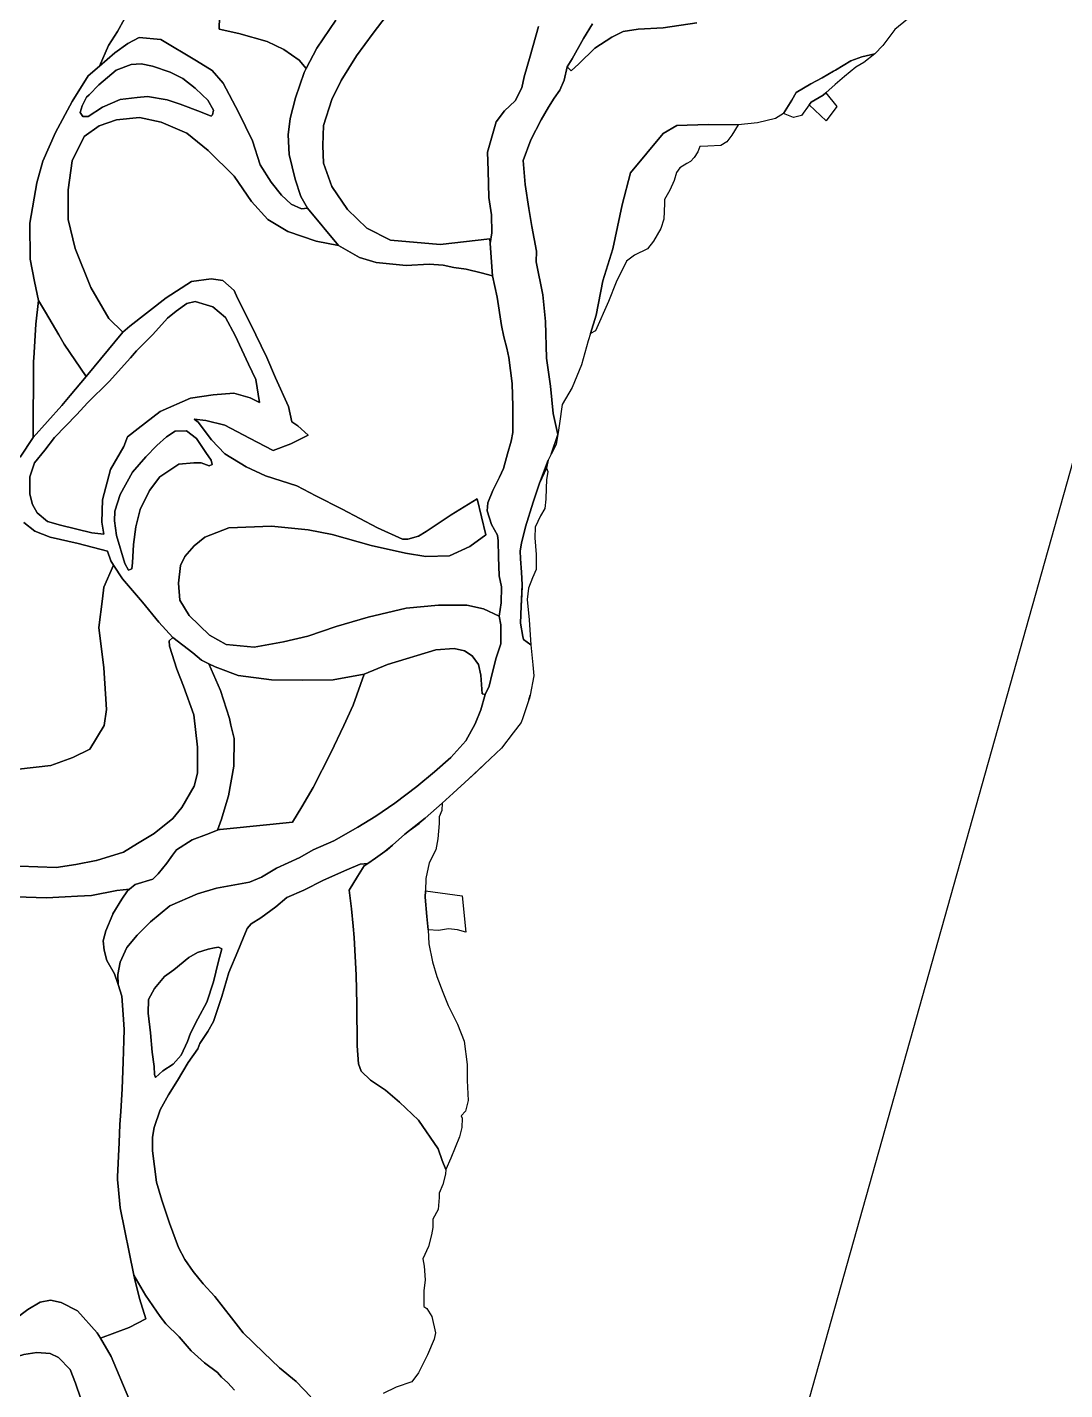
# Model space of a CAD drawing. Header units: inches. Extents: x 288635 to 1232953, y 676945 to 1655780.
# Drawn here: x 421189 to 449300, y 936147 to 973042 of the extents above; entities that cross this region are included whole.
import ezdxf

# ---------------------------------------------------------------- set-up
doc = ezdxf.new("R2010")
doc.units = ezdxf.units.IN
doc.header["$MEASUREMENT"] = 0
doc.layers.add('Images', color=7, linetype='Continuous')
picture_1 = doc.add_image_def('image12.jpg', size_in_pixel=(1536, 2752))

msp = doc.modelspace()

# ---------------------------------------------------------------- linework, layer by layer
at = {"color": 1}
for points in [[(424014.0513, 973614.4639), (423633.0505, 972928.6625), (423391.75, 972547.6617), (423145.9156, 971989.6676), (422836.0674, 971723.0541), (422404.2666, 971028.786), (422404.2666, 971028.786), (421955.5323, 970190.5844), (421608.3983, 969411.6495), (421447.5313, 968827.4483), (421261.2643, 967735.2461), (421269.731, 966761.5775), (421388.2645, 966160.443), (421498.3314, 965643.9753), (421423.2461, 965003.8466), (421364.7691, 964079.91), (421359.746, 964000.5446), (421349.8844, 961928.452), (420994.2837, 961401.401)], [(426402.2217, 973325.1467), (426392.0617, 972989.866), (426925.4628, 972873.0258), (426925.4628, 972873.0258), (427687.4643, 972659.6654), (428144.6652, 972441.2249), (428561.2261, 972151.6644), (428747.2249, 971924.5589), (428691.0838, 971817.2303), (428457.4034, 971126.349), (428315.1631, 970567.5478), (428259.283, 970130.667), (428284.683, 969592.1859), (428452.3233, 968926.7046), (428599.6436, 968459.3436), (428780.5697, 968138.456), (428618.8123, 968124.7136), (428339.4118, 968251.7138), (428076.9446, 968497.2476), (427797.544, 968844.3817), (427501.2101, 969318.516), (427289.543, 969970.4506), (426917.0089, 970740.9188), (426493.6748, 971528.3204), (426197.3408, 971866.9877), (425773.0536, 972129.2744), (424808.8047, 972713.6561), (424224.6036, 972764.4562), (423911.3363, 972603.5892), (423564.2022, 972349.5887), (423145.9156, 971989.6676), (423391.75, 972547.6617), (423633.0505, 972928.6625), (424014.0513, 973614.4639)], [(429549.6055, 973234.5532), (429036.5245, 972477.6317), (429036.5245, 972477.6317), (428747.2249, 971924.5589), (428561.2261, 972151.6644), (428144.6652, 972441.2249), (427687.4643, 972659.6654), (426925.4628, 972873.0258), (426392.0617, 972989.866), (426402.2217, 973325.1467)], [(431144.7287, 973646.034), (430560.5276, 972878.9525), (430113.4867, 972269.3513), (429696.9258, 971598.7899), (429442.9253, 971085.7089), (429219.4049, 970384.6675), (429199.0848, 969841.1064), (429219.4049, 969363.5854), (429437.8453, 968728.5842), (429869.6462, 968108.8229), (430387.8072, 967600.8219), (431032.9685, 967280.7813), (432379.1712, 967158.861), (433727.2717, 967313.8161), (433735.6243, 967181.8442), (433790.7718, 966310.5141), (433486.6134, 966391.7795), (433085.2926, 966493.3797), (432750.0119, 966539.0998), (432455.3714, 966594.9799), (432079.4506, 966625.46), (431459.6894, 966589.8999), (430646.8877, 966671.1801), (430189.6868, 966808.3403), (429625.8057, 967128.381), (428780.5697, 968138.456), (428599.6436, 968459.3436), (428452.3233, 968926.7046), (428284.683, 969592.1859), (428259.283, 970130.667), (428315.1631, 970567.5478), (428457.4034, 971126.349), (428691.0838, 971817.2303), (428747.2249, 971924.5589), (429036.5245, 972477.6317), (429549.6055, 973234.5532)], [(435041.6015, 973061.6071), (434813.001, 972257.2722), (434652.134, 971698.471), (434592.8672, 971402.1371), (434406.6002, 971046.5364), (434118.733, 970775.6025), (433890.1325, 970479.2686), (433661.532, 969658.0003), (433678.4654, 969158.466), (433695.3988, 968430.3312), (433771.5989, 967964.6636), (433780.0656, 967473.5959), (433735.6243, 967181.8442), (433727.2717, 967313.8161), (432379.1712, 967158.861), (431032.9685, 967280.7813), (430387.8072, 967600.8219), (429869.6462, 968108.8229), (429437.8453, 968728.5842), (429219.4049, 969363.5854), (429199.0848, 969841.1064), (429219.4049, 970384.6675), (429442.9253, 971085.7089), (429696.9258, 971598.7899), (430113.4867, 972269.3513), (430560.5276, 972878.9525), (431144.7287, 973646.034)], [(445036.6443, 973257.428), (444697.9769, 972982.2608), (444369.893, 972548.3432), (444158.2259, 972326.0928), (443798.3918, 972241.426), (443502.0579, 972135.5924), (443085.9449, 971880.2503), (443036.3903, 971849.8418), (442729.473, 971669.9248), (442422.5557, 971511.1745), (442020.3883, 971278.3407), (441903.9714, 971066.6736), (441681.7209, 970706.8396), (441459.4705, 970569.256), (440972.6362, 970452.8391), (440454.0518, 970399.9223), (439639.1335, 970410.5056), (438792.4651, 970378.7556), (438422.0477, 970167.0885), (437533.0459, 969098.1697), (437310.7955, 968230.3346), (437056.795, 967044.9989), (436781.6278, 966177.1638), (436601.7108, 965245.8286), (436451.8649, 964751.3372), (436390.0437, 964547.3272), (436210.1266, 963901.7426), (435956.1261, 963287.9081), (435680.9589, 962822.2405), (435606.8754, 962314.2394), (435564.542, 962017.9055), (435564.542, 962017.9055), (435438.9049, 962582.3891), (435362.7047, 963318.9905), (435261.1045, 964080.9921), (435227.8685, 965077.5245), (435160.135, 965797.1926), (434982.3347, 966686.1944), (434990.8014, 966982.5283), (434863.8011, 967642.9296), (434779.1343, 968133.9972), (434677.5341, 968785.9319), (434626.734, 969437.8665), (434829.9344, 969996.6676), (435109.3349, 970538.5354), (435312.5353, 970877.2027), (435464.9356, 971122.7366), (435617.336, 971334.4036), (435735.8695, 971605.3375), (435818.5425, 971966.2587), (435924.3761, 971860.4252), (436136.0432, 972050.9256), (436569.9607, 972474.2598), (437025.0449, 972770.5937), (437331.9622, 972929.344), (437744.713, 972992.8441), (438422.0477, 973024.5942), (439332.2162, 973162.1778)], [(439332.2162, 973162.1778), (438422.0477, 973024.5942), (437744.713, 972992.8441), (437331.9622, 972929.344), (437025.0449, 972770.5937), (436569.9607, 972474.2598), (436136.0432, 972050.9256), (435924.3761, 971860.4252), (435818.5425, 971966.2587), (435956.1261, 972188.5092), (436263.0434, 972738.8436), (436506.4606, 973130.4277)], [(420994.2837, 961401.401), (421349.8844, 961928.452), (422130.9359, 962798.4038), (422354.6491, 963067.875), (422785.2673, 963586.5712), (423775.8693, 964788.8402), (423969.7056, 964951.3227), (424951.8409, 965713.3242), (425637.6422, 966153.5917), (426171.0433, 966229.7919), (426484.3106, 966187.4585), (426797.5779, 965916.5246), (426882.2447, 965704.8575), (426882.2447, 965704.8575), (427229.3788, 965027.5228), (427678.113, 964096.1876), (427915.1801, 963545.8532), (428270.7808, 962775.385), (428357.3955, 962354.9356), (428516.6533, 962247.4026), (428801.1339, 961993.4021), (428333.773, 961764.8016), (427851.172, 961576.8412), (427209.5913, 961913.8583), (426545.6094, 962262.6426), (426032.5284, 962389.6429), (425708.6723, 962431.6771), (425816.6225, 962349.1269), (426178.5732, 961872.876), (426546.8739, 961491.8752), (427118.3751, 961136.2745), (427645.4261, 960894.974), (428496.3278, 960621.9235), (429010.6789, 960355.2229), (429721.8803, 959993.2722), (430680.7322, 959485.2712), (431353.8335, 959180.4706), (431499.8838, 959180.4706), (431791.9844, 959263.0207), (432001.5348, 959385.7876), (432678.8695, 959834.5219), (433381.6043, 960274.7894), (433618.6714, 959301.1208), (433177.3455, 958979.3868), (432627.0111, 958730.678), (431992.0098, 958709.5113), (431436.3837, 958804.7615), (430505.0485, 959011.1369), (429446.7131, 959302.1791), (428801.1284, 959429.1794), (427806.2931, 959535.0129), (426652.7075, 959487.3879), (426001.8312, 959233.3873), (425716.0806, 959000.5535), (425462.0801, 958709.5113), (425345.6632, 958466.0941), (425287.4547, 957989.8432), (425324.4965, 957529.4673), (425573.2053, 957111.4248), (426128.8314, 956582.257), (426578.624, 956328.2565), (427340.6255, 956259.4647), (428134.3771, 956397.0483), (428790.5451, 956555.7987), (429557.8383, 956815.0908), (430425.6734, 957063.7997), (431457.5504, 957307.2168), (432335.9688, 957391.8837), (433097.9704, 957391.8837), (433553.0546, 957291.3418), (433979.9431, 957094.3051), (434018.7222, 956857.4243), (434016.9633, 956341.5031), (433894.6228, 955967.0218), (433886.788, 955943.0398), (433785.6932, 955538.6604), (433700.521, 955197.9717), (433598.9208, 954977.8379), (433514.2539, 954994.7713), (433480.3872, 955494.3056), (433412.6537, 955782.1729), (433243.3201, 956019.24), (433040.1197, 956154.7069), (432752.2524, 956222.4404), (432261.1848, 956180.107), (430948.8488, 955782.1729), (430322.3142, 955528.1723), (429478.4631, 955370.463), (428658.2532, 955365.1713), (427806.2931, 955370.463), (426906.708, 955492.1715), (426353.9474, 955691.9085), (426276.9984, 955719.7136), (426113.7069, 955801.3594), (425906.581, 955904.9224), (425673.7472, 956106.0061), (425133.9961, 956518.7569), (424752.9953, 956931.5077), (424308.4945, 957471.2588), (423768.7434, 958106.2601), (423527.4764, 958476.2028), (423451.2427, 958593.0944), (423368.2796, 958856.4123), (422569.0868, 959058.2463), (421813.4353, 959229.6966), (421394.3345, 959394.797), (421095.8839, 959629.7474)], [(421095.8839, 959629.7474), (421394.3345, 959394.797), (421813.4353, 959229.6966), (422569.0868, 959058.2463), (423368.2796, 958856.4123), (423451.2427, 958593.0944), (423527.4764, 958476.2028), (423264.7498, 957879.1324), (423226.6497, 957561.6318), (423125.0495, 956786.9302), (423264.7498, 955694.728), (423340.9499, 954564.4258), (423277.4498, 954132.6249), (422883.749, 953497.6236), (422426.5481, 953269.0232), (421829.6469, 953053.1227), (420953.3451, 952951.5225)], [(420953.3451, 952951.5225), (421829.6469, 953053.1227), (422426.5481, 953269.0232), (422883.749, 953497.6236), (423277.4498, 954132.6249), (423340.9499, 954564.4258), (423264.7498, 955694.728), (423125.0495, 956786.9302), (423226.6497, 957561.6318), (423264.7498, 957879.1324), (423527.4764, 958476.2028), (423768.7434, 958106.2601), (424308.4945, 957471.2588), (424752.9953, 956931.5077), (425133.9961, 956518.7569), (425032.7428, 956423.6791), (425042.9029, 956281.4388), (425241.7641, 955657.3384), (425425.9145, 955200.1375), (425705.315, 954419.0859), (425800.5652, 953549.1342), (425800.5652, 953549.1342), (425800.5652, 952844.2827), (425711.665, 952488.682), (425381.4644, 951917.1809), (425133.8139, 951612.3803), (424625.8129, 951205.9795), (424175.4591, 950934.3921), (423793.9612, 950704.3285), (423061.9617, 950477.1562), (423057.3597, 950475.728), (422504.9086, 950367.7778), (421971.5076, 950291.5776), (420980.9056, 950323.3277)], [(420980.9056, 950323.3277), (421971.5076, 950291.5776), (422504.9086, 950367.7778), (423057.3597, 950475.728), (423061.9617, 950477.1562), (423793.9612, 950704.3285), (424175.4591, 950934.3921), (424625.8129, 951205.9795), (425133.8139, 951612.3803), (425381.4644, 951917.1809), (425711.665, 952488.682), (425800.5652, 952844.2827), (425800.5652, 953549.1342), (425705.315, 954419.0859), (425425.9145, 955200.1375), (425241.7641, 955657.3384), (425042.9029, 956281.4388), (425032.7428, 956423.6791), (425133.9961, 956518.7569), (425673.7472, 956106.0061), (425906.581, 955904.9224), (426113.7069, 955801.3594), (426426.2531, 955085.3292), (426665.0136, 954323.3277), (426707.8121, 954140.1501), (426792.0139, 953779.7666), (426786.9339, 953033.0051), (426639.6136, 952230.3635), (426605.4904, 952111.8801), (426456.7332, 951595.3623), (426342.4429, 951297.9137), (426041.8033, 951183.124), (425654.4526, 951037.0737), (425235.3517, 950770.3732), (425127.4015, 950624.3229), (424968.6512, 950402.0725), (424968.6512, 950402.0725), (424733.7007, 950116.3219), (424594.0004, 949976.6216), (424117.7495, 949824.2213), (423960.3979, 949699.2656), (423613.6606, 949664.3506), (422927.8593, 949531.0003), (422553.2085, 949511.9503), (422213.0157, 949493.9098), (421715.0068, 949467.5002), (420876.8052, 949492.9002)], [(428868.5608, 935955.0149), (428477.4001, 936371.5757), (428020.1991, 936737.3364), (427593.4783, 937153.8973), (427039.7572, 937687.2983), (426724.7966, 938098.7792), (426267.5956, 938672.8203), (425957.715, 939018.261), (425683.3945, 939353.5417), (425459.874, 939673.5823), (425287.1537, 939998.703), (425043.3132, 940659.1043), (424835.0328, 941283.9455), (424692.1575, 941770.9915), (424638.1824, 942190.0923), (424581.0323, 942615.5432), (424584.2073, 942990.1939), (424631.8324, 943247.3695), (424787.4077, 943723.6204), (425016.0081, 944136.3712), (425260.4836, 944523.722), (425546.2342, 945009.498), (425812.9347, 945380.9737), (425866.9098, 945523.849), (426079.6353, 945850.8747), (426232.0356, 946120.1152), (426460.636, 946795.7566), (426648.5964, 947445.9979), (426897.5169, 948020.039), (427039.7572, 948375.6397), (427151.5174, 948634.7202), (427258.1976, 948761.7205), (427518.3224, 948929.8618), (427920.4898, 949221.9623), (428221.0571, 949475.9629), (428686.7247, 949674.9299), (429220.1258, 949941.6305), (429850.8937, 950225.2644), (430210.7277, 950377.6647), (430413.4168, 950396.5103), (430321.7119, 950332.2223), (430137.5615, 950046.4718), (429915.3111, 949671.821), (429972.4612, 949170.17), (430018.5743, 948701.3534), (430048.6614, 948395.4685), (430099.4615, 947373.1164), (430118.5115, 946592.0649), (430131.2115, 945455.4126), (430162.9616, 944972.8116), (430232.8117, 944775.9612), (430486.8122, 944528.3107), (430893.213, 944255.2602), (431274.2138, 943937.7596), (431788.5648, 943448.8086), (432321.9659, 942674.107), (432429.9161, 942356.6064), (432531.5163, 942115.3059), (432518.8163, 941988.3057), (432448.9662, 941702.5551), (432353.716, 941467.6046), (432347.366, 941353.3044), (432324.3134, 941032.1336), (432178.2631, 940765.4331), (432178.2631, 940536.8326), (432146.513, 940346.3322), (432057.6129, 940028.8316), (431911.5626, 939692.2809), (431943.3126, 939489.0805), (431975.0627, 939127.1298), (431930.6126, 938828.6792), (431930.6126, 938587.3787), (431930.6126, 938396.8783), (432013.1628, 938346.0782), (432152.863, 938130.1778), (432254.4633, 937692.0269), (432216.3632, 937520.5766), (432032.2128, 937095.1257), (431790.9123, 936606.1748), (431613.112, 936358.5243), (431181.3111, 936218.824), (430832.0604, 936047.3736)], [(420876.8052, 949492.9002), (421715.0068, 949467.5002), (422213.0157, 949493.9098), (422553.2085, 949511.9503), (422927.8593, 949531.0003), (423613.6606, 949664.3506), (423960.3979, 949699.2656), (423901.8491, 949652.771), (423749.4488, 949430.5205), (423508.1483, 949030.4697), (423507.8254, 949029.6948), (423317.6479, 948573.2688), (423247.7978, 948306.5683), (423273.1978, 948046.2178), (423349.398, 947766.8172), (423555.2442, 947413.8623), (423650.4585, 947121.8718), (423753.6821, 946805.3195), (423789.9454, 946312.1394), (423819.8281, 945905.7343), (423810.04, 945602.3043), (423790.6224, 945023.7108), (423758.2996, 944296.4482), (423725.3159, 943677.933), (423700.7653, 943326.0417), (423679.3724, 942842.562), (423638.0641, 941908.9936), (423634.6194, 941831.1428), (423650.8033, 941663.9608), (423707.9862, 941073.2512), (424079.8915, 939252.1977), (424096.9118, 939168.857), (424231.0241, 938618.9967), (424405.37, 938069.1364), (423949.2359, 937834.9378), (423172.2875, 937541.6478), (423086.8088, 937689.2929), (422553.4077, 938281.9607), (422104.6735, 938510.5612), (421816.8063, 938569.828), (421537.4057, 938519.0279), (421207.205, 938324.2942), (420834.671, 938036.4269)], [(423943.1592, 935912.1061), (423459.3429, 937045.8249), (423172.2875, 937541.6478), (423949.2359, 937834.9378), (424405.37, 938069.1364), (424231.0241, 938618.9967), (424096.9118, 939168.857), (424079.8915, 939252.1977), (424393.0719, 938708.3804), (424794.3927, 938134.3392), (424946.793, 937931.1388), (425302.3937, 937575.5381), (425627.5144, 937199.6174), (425993.2751, 936879.5767), (426343.7958, 936615.4162), (426450.476, 936483.3359), (426623.1963, 936330.9356), (426800.9967, 936132.8152)], [(418701.0667, 935581.0887), (418870.4004, 936241.49), (419123.2641, 936594.6272), (419361.468, 936927.2914), (419818.6689, 937308.2921), (420335.1366, 937714.6929), (420834.671, 938036.4269), (421207.205, 938324.2942), (421537.4057, 938519.0279), (421816.8063, 938569.828), (422104.6735, 938510.5612), (422553.4077, 938281.9607), (423086.8088, 937689.2929), (423172.2875, 937541.6478), (423172.2875, 937541.6478), (423459.3429, 937045.8249), (423943.1592, 935912.1061)], [(422641.2496, 935897.8838), (422498.3743, 936326.5096), (422350.2073, 936691.6353), (422037.9984, 937019.7193), (421810.4563, 937125.5529), (421445.3305, 937152.0113), (421096.0798, 937104.3862), (420667.454, 936966.8026), (420127.7029, 936675.7603), (419704.3687, 936321.2179), (419466.2432, 935998.4256)], [(419466.2432, 935998.4256), (419704.3687, 936321.2179), (420127.7029, 936675.7603), (420667.454, 936966.8026), (421096.0798, 937104.3862), (421445.3305, 937152.0113), (421810.4563, 937125.5529), (422037.9984, 937019.7193), (422350.2073, 936691.6353), (422498.3743, 936326.5096), (422641.2496, 935897.8838)]]:
    msp.add_lwpolyline(points, dxfattribs=at)
at = {"color": 1, "ltscale": 3}
for points in [[(426800.9967, 936132.8152), (426623.1963, 936330.9356), (426450.476, 936483.3359), (426343.7958, 936615.4162), (425993.2751, 936879.5767), (425627.5144, 937199.6174), (425302.3937, 937575.5381), (424946.793, 937931.1388), (424794.3927, 938134.3392), (424393.0719, 938708.3804), (424079.8915, 939252.1977), (423707.9862, 941073.2512), (423650.8033, 941663.9608), (423634.6194, 941831.1428), (423638.0641, 941908.9936), (423679.3724, 942842.562), (423700.7653, 943326.0417), (423725.3159, 943677.933), (423758.2996, 944296.4482), (423790.6224, 945023.7108), (423810.04, 945602.3043), (423819.8281, 945905.7343), (423789.9454, 946312.1394), (423753.6821, 946805.3195), (423650.4585, 947121.8718), (423646.8607, 947390.1601), (423702.7408, 947725.4407), (423885.6212, 948121.6815), (424170.1018, 948456.9622), (424530.7825, 948817.6429), (425054.0235, 949249.4438), (425800.785, 949579.6445), (426318.9461, 949732.0448), (427209.2884, 949895.0637), (427539.4891, 950030.5306), (427941.6565, 950271.8311), (428572.4245, 950563.9317), (428936.4919, 950762.8988), (429499.5263, 951012.6659), (430142.9943, 951385.2), (430638.2953, 951681.5339), (431150.5296, 952032.9013), (431743.1975, 952481.6355), (432225.7984, 952875.3363), (432670.2993, 953269.0371), (433068.2335, 953717.7713), (433326.4673, 954183.4389), (433478.8676, 954560.2064), (433598.9208, 954977.8379), (433700.521, 955197.9717), (433785.6932, 955538.6604), (433894.6228, 955967.0218), (434016.9633, 956341.5031), (434018.7222, 956857.4243), (433979.9431, 957094.3051), (434033.4354, 957455.8121), (434041.9021, 957891.8464), (433972.4047, 958190.4733), (433959.7047, 958702.7077), (433951.238, 959138.7419), (433930.0713, 959286.9089), (433764.971, 959579.0094), (433650.6707, 959947.3102), (433667.6041, 960167.444), (433803.071, 960497.6446), (433989.3381, 960861.712), (434090.9383, 961094.5458), (434201.0052, 961488.2466), (434302.6054, 961831.1473), (434344.9388, 962068.2144), (434349.1721, 962550.8154), (434344.9388, 962770.9492), (434328.0054, 963397.4838), (434234.8719, 964095.9852), (434179.8385, 964354.219), (434103.6383, 964654.7863), (434042.5328, 964967.4576), (433923.9992, 965729.4591), (433790.7718, 966310.5141), (433735.6243, 967181.8442), (433780.0656, 967473.5959), (433771.5989, 967964.6636), (433695.3988, 968430.3312), (433678.4654, 969158.466), (433661.532, 969658.0003), (433890.1325, 970479.2686), (434118.733, 970775.6025), (434406.6002, 971046.5364), (434592.8672, 971402.1371), (434652.134, 971698.471), (434813.001, 972257.2722), (435041.6015, 973061.6071)], [(436506.4606, 973130.4277), (436263.0434, 972738.8436), (435956.1261, 972188.5092), (435818.5425, 971966.2587), (435735.8695, 971605.3375), (435617.336, 971334.4036), (435464.9356, 971122.7366), (435312.5353, 970877.2027), (435109.3349, 970538.5354), (434829.9344, 969996.6676), (434626.734, 969437.8665), (434677.5341, 968785.9319), (434779.1343, 968133.9972), (434863.8011, 967642.9296), (434990.8014, 966982.5283), (434982.3347, 966686.1944), (435160.135, 965797.1926), (435227.8685, 965077.5245), (435261.1045, 964080.9921), (435362.7047, 963318.9905), (435438.9049, 962582.3891), (435564.542, 962017.9055), (435387.8952, 961484.1934), (435300.8561, 961316.6486), (435068.0223, 960692.2307), (434896.0048, 960185.2316), (434685.4176, 959509.6196), (434580.9152, 959073.6614), (434540.3411, 958859.4357), (434554.1247, 958645.7892), (434577.498, 958283.5038), (434599.5289, 957942.0245), (434573.6157, 957362.7674), (434549.438, 956903.3898), (434617.9155, 956543.8825), (434634.1048, 956458.8889), (434837.1733, 956315.0448), (434888.5892, 955775.1772), (434916.5484, 955481.6056), (434813.893, 954956.9223), (434782.8195, 954829.9268), (434617.2365, 954342.9179), (434572.5894, 954211.603), (434357.4479, 953931.9191), (434043.4217, 953523.685), (433579.7407, 953086.2501), (433154.2819, 952690.58), (432727.5741, 952300.9772), (432429.4601, 952028.7862), (431971.6921, 951623.4826), (431544.1876, 951292.1342), (431419.9788, 951195.863), (431085.7195, 950896.5851), (430881.4338, 950724.6047), (430626.4152, 950545.8288), (430413.4168, 950396.5103), (430210.7277, 950377.6647), (429850.8937, 950225.2644), (429220.1258, 949941.6305), (428686.7247, 949674.9299), (428221.0571, 949475.9629), (427920.4898, 949221.9623), (427518.3224, 948929.8618), (427258.1976, 948761.7205), (427151.5174, 948634.7202), (427039.7572, 948375.6397), (426897.5169, 948020.039), (426648.5964, 947445.9979), (426460.636, 946795.7566), (426232.0356, 946120.1152), (426079.6353, 945850.8747), (425866.9098, 945523.849), (425812.9347, 945380.9737), (425546.2342, 945009.498), (425260.4836, 944523.722), (425016.0081, 944136.3712), (424787.4077, 943723.6204), (424631.8324, 943247.3695), (424584.2073, 942990.1939), (424581.0323, 942615.5432), (424638.1824, 942190.0923), (424692.1575, 941770.9915), (424835.0328, 941283.9455), (425043.3132, 940659.1043), (425287.1537, 939998.703), (425459.874, 939673.5823), (425683.3945, 939353.5417), (425957.715, 939018.261), (426267.5956, 938672.8203), (426724.7966, 938098.7792), (427039.7572, 937687.2983), (427593.4783, 937153.8973), (428020.1991, 936737.3364), (428477.4001, 936371.5757), (428868.5608, 935955.0149)]]:
    msp.add_lwpolyline(points, dxfattribs=at)
at = {"color": 1}
for points in [[(425773.0536, 972129.2744), (426197.3408, 971866.9877), (426493.6748, 971528.3204), (426917.0089, 970740.9188), (427289.543, 969970.4506), (427501.2101, 969318.516), (427797.544, 968844.3817), (428076.9446, 968497.2476), (428339.4118, 968251.7138), (428618.8123, 968124.7136), (428780.5697, 968138.456), (429625.8057, 967128.381), (429016.7465, 967252.6452), (428246.2783, 967506.6457), (427704.4105, 967836.8463), (427264.143, 968319.4473), (426798.4754, 969013.7153), (426087.2739, 969707.9834), (425511.5395, 970173.651), (424817.2714, 970469.9849), (424233.0702, 970596.9852), (423606.5356, 970537.7184), (423140.8681, 970368.3847), (422734.4672, 970080.5175), (422404.2666, 969420.1162), (422302.6664, 968641.1813), (422302.6664, 967836.8463), (422488.9334, 967049.4448), (422912.2676, 965991.1093), (423403.3352, 965152.9076), (423775.8693, 964788.8402), (422785.2673, 963586.5712), (422192.5995, 964458.6396), (422045.4003, 964711.3316), (421684.5985, 965330.708), (421498.3314, 965643.9753), (421388.2645, 966160.443), (421269.731, 966761.5775), (421261.2643, 967735.2461), (421447.5313, 968827.4483), (421608.3983, 969411.6495), (421955.5323, 970190.5844), (422404.2666, 971028.786), (422836.0674, 971723.0541), (423145.9156, 971989.6676), (423564.2022, 972349.5887), (423911.3363, 972603.5892), (424224.6036, 972764.4562), (424808.8047, 972713.6561), (425773.0536, 972129.2744)], [(442167.4074, 970653.2478), (441947.2737, 970602.4477), (441681.7209, 970706.8396), (441903.9714, 971066.6736), (442020.3883, 971278.3407), (442422.5557, 971511.1745), (442729.473, 971669.9248), (443036.3903, 971849.8418), (443085.9449, 971880.2503), (443502.0579, 972135.5924), (443798.3918, 972241.426), (444158.2259, 972326.0928), (443855.9464, 972088.9151), (443635.8126, 971957.6815), (443331.012, 971707.9143), (443081.2448, 971487.7806), (442827.6799, 971267.1462), (442755.2775, 971204.1467), (442429.8746, 971017.3152), (442375.6345, 970942.0789), (442167.4074, 970653.2478)], [(422698.8465, 970627.5019), (422841.0868, 970622.4218), (423232.2476, 970876.4224), (423709.7685, 971084.7028), (424166.9695, 971140.5829), (424451.45, 971165.9829), (424979.7711, 971074.5427), (425335.3718, 970957.7025), (425884.0129, 970749.4221), (426168.4935, 970632.5819), (426209.1335, 970673.2219), (426239.6136, 970795.1422), (426082.1333, 971069.4627), (425926.3749, 971216.0589), (425736.6926, 971394.5834), (425406.4919, 971653.6639), (425061.0512, 971821.3042), (424583.5303, 971988.9446), (424273.6497, 972049.9047), (424009.4891, 972029.5847), (423598.0083, 971882.2644), (423130.6474, 971486.0236), (422864.712, 971216.0589), (422795.3667, 971145.6629), (422678.5265, 970917.0624), (422622.6464, 970734.1821), (422698.8465, 970627.5019)], [(425926.3749, 971216.0589), (426082.1333, 971069.4627), (426239.6136, 970795.1422), (426209.1335, 970673.2219), (426168.4935, 970632.5819), (425884.0129, 970749.4221), (425335.3718, 970957.7025), (424979.7711, 971074.5427), (424451.45, 971165.9829), (424166.9695, 971140.5829), (423709.7685, 971084.7028), (423232.2476, 970876.4224), (422841.0868, 970622.4218), (422698.8465, 970627.5019), (422622.6464, 970734.1821), (422678.5265, 970917.0624), (422795.3667, 971145.6629), (422864.712, 971216.0589), (423130.6474, 971486.0236), (423598.0083, 971882.2644), (424009.4891, 972029.5847), (424273.6497, 972049.9047), (424583.5303, 971988.9446), (425061.0512, 971821.3042), (425406.4919, 971653.6639), (425736.6926, 971394.5834), (425926.3749, 971216.0589)], [(443127.8116, 970899.3461), (442839.9443, 970505.6453), (442375.6345, 970942.0789), (442429.8746, 971017.3152), (442755.2775, 971204.1467), (442827.6799, 971267.1462), (443127.8116, 970899.3461)], [(430646.8877, 966671.1801), (431459.6894, 966589.8999), (432079.4506, 966625.46), (432455.3714, 966594.9799), (432750.0119, 966539.0998), (433085.2926, 966493.3797), (433486.6134, 966391.7795), (433790.7718, 966310.5141), (433923.9992, 965729.4591), (434042.5328, 964967.4576), (434103.6383, 964654.7863), (434179.8385, 964354.219), (434234.8719, 964095.9852), (434328.0054, 963397.4838), (434344.9388, 962770.9492), (434349.1721, 962550.8154), (434344.9388, 962068.2144), (434302.6054, 961831.1473), (434201.0052, 961488.2466), (434090.9383, 961094.5458), (433989.3381, 960861.712), (433803.071, 960497.6446), (433667.6041, 960167.444), (433650.6707, 959947.3102), (433764.971, 959579.0094), (433930.0713, 959286.9089), (433951.238, 959138.7419), (433959.7047, 958702.7077), (433972.4047, 958190.4733), (434041.9021, 957891.8464), (434033.4354, 957455.8121), (433979.9431, 957094.3051), (433553.0546, 957291.3418), (433097.9704, 957391.8837), (432335.9688, 957391.8837), (431457.5504, 957307.2168), (430425.6734, 957063.7997), (429557.8383, 956815.0908), (428790.5451, 956555.7987), (428134.3771, 956397.0483), (427340.6255, 956259.4647), (426578.624, 956328.2565), (426128.8314, 956582.257), (425573.2053, 957111.4248), (425324.4965, 957529.4673), (425287.4547, 957989.8432), (425345.6632, 958466.0941), (425462.0801, 958709.5113), (425716.0806, 959000.5535), (426001.8312, 959233.3873), (426652.7075, 959487.3879), (427806.2931, 959535.0129), (428801.1284, 959429.1794), (429446.7131, 959302.1791), (430505.0485, 959011.1369), (431436.3837, 958804.7615), (431992.0098, 958709.5113), (432627.0111, 958730.678), (433177.3455, 958979.3868), (433618.6714, 959301.1208), (433381.6043, 960274.7894), (432678.8695, 959834.5219), (432001.5348, 959385.7876), (431791.9844, 959263.0207), (431499.8838, 959180.4706), (431353.8335, 959180.4706), (430680.7322, 959485.2712), (429721.8803, 959993.2722), (429010.6789, 960355.2229), (428496.3278, 960621.9235), (427645.4261, 960894.974), (427118.3751, 961136.2745), (426546.8739, 961491.8752), (426178.5732, 961872.876), (425816.6225, 962349.1269), (425708.6723, 962431.6771), (426032.5284, 962389.6429), (426545.6094, 962262.6426), (427209.5913, 961913.8583), (427851.172, 961576.8412), (428333.773, 961764.8016), (428801.1339, 961993.4021), (428516.6533, 962247.4026), (428357.3955, 962354.9356), (428270.7808, 962775.385), (427915.1801, 963545.8532), (427678.113, 964096.1876), (427229.3788, 965027.5228), (426882.2447, 965704.8575), (426797.5779, 965916.5246), (426484.3106, 966187.4585), (426171.0433, 966229.7919), (425637.6422, 966153.5917), (424951.8409, 965713.3242), (423969.7056, 964951.3227), (423775.8693, 964788.8402), (423403.3352, 965152.9076), (422912.2676, 965991.1093), (422488.9334, 967049.4448), (422302.6664, 967836.8463), (422302.6664, 968641.1813), (422404.2666, 969420.1162), (422734.4672, 970080.5175), (423140.8681, 970368.3847), (423606.5356, 970537.7184), (424233.0702, 970596.9852), (424817.2714, 970469.9849), (425511.5395, 970173.651), (426087.2739, 969707.9834), (426798.4754, 969013.7153), (427264.143, 968319.4473), (427704.4105, 967836.8463), (428246.2783, 967506.6457), (429016.7465, 967252.6452), (429625.8057, 967128.381), (430189.6868, 966808.3403), (430646.8877, 966671.1801)], [(436587.0516, 964824.4794), (436451.8649, 964751.3372), (436601.7108, 965245.8286), (436781.6278, 966177.1638), (437056.795, 967044.9989), (437310.7955, 968230.3346), (437533.0459, 969098.1697), (438422.0477, 970167.0885), (438792.4651, 970378.7556), (439639.1335, 970410.5056), (440454.0518, 970399.9223), (440284.0289, 970116.58), (440141.7887, 969938.7796), (439979.2283, 969837.1794), (439633.7876, 969821.9394), (439410.2672, 969811.7794), (439354.3871, 969664.4591), (439257.8669, 969517.1388), (439161.3467, 969405.3786), (439064.8265, 969354.5785), (438871.7861, 969237.7382), (438780.3459, 969105.658), (438714.3058, 968892.2975), (438602.5456, 968628.137), (438455.2253, 968379.2165), (438455.2253, 968272.5363), (438434.9052, 967840.7354), (438352.3551, 967593.0849), (438155.5047, 967250.1843), (437990.4044, 967040.6338), (437641.1537, 966869.1835), (437425.2532, 966704.0832), (437145.8527, 966138.932), (436936.3022, 965611.881), (436587.0516, 964824.4794)], [(422943.7376, 959350.3469), (423266.0753, 959313.7585), (423206.7673, 959637.6715), (423225.8173, 960240.9227), (423448.0677, 961066.4243), (423803.6684, 961688.7256), (423909.0841, 961952.762), (424193.5647, 962176.2824), (424793.0059, 962633.4834), (425610.8875, 962999.2441), (426225.5688, 963090.6843), (426784.3699, 963136.4044), (427226.3308, 963009.4041), (427482.8108, 962876.4838), (427386.3652, 963506.6948), (427179.9898, 963914.1539), (426825.4474, 964697.3222), (426560.8635, 965184.1565), (426216.9045, 965469.907), (426034.87, 965526.54), (425740.6536, 965618.074), (425513.1114, 965565.1572), (425227.3609, 965353.4901), (424985.7076, 965162.9898), (424596.2402, 964722.7222), (424147.5059, 964282.4547), (423985.1396, 964092.748), (423408.3468, 963447.1634), (422826.2623, 962870.3706), (422535.2201, 962552.87), (421926.6772, 961928.452), (421662.0933, 961589.7847), (421386.9261, 961251.1173), (421259.9259, 960870.1166), (421259.9259, 960399.1573), (421330.8343, 960118.6984), (421457.8346, 959896.448), (421737.2351, 959661.4975), (422086.4858, 959559.8973), (422943.7376, 959350.3469)], [(427386.3652, 963506.6948), (427482.8108, 962876.4838), (427226.3308, 963009.4041), (426784.3699, 963136.4044), (426225.5688, 963090.6843), (425610.8875, 962999.2441), (424793.0059, 962633.4834), (424193.5647, 962176.2824), (423909.0841, 961952.762), (423803.6684, 961688.7256), (423448.0677, 961066.4243), (423225.8173, 960240.9227), (423206.7673, 959637.6715), (423266.0753, 959313.7585), (422943.7376, 959350.3469), (422086.4858, 959559.8973), (421737.2351, 959661.4975), (421457.8346, 959896.448), (421330.8343, 960118.6984), (421259.9259, 960399.1573), (421259.9259, 960870.1166), (421386.9261, 961251.1173), (421662.0933, 961589.7847), (421926.6772, 961928.452), (422535.2201, 962552.87), (422826.2623, 962870.3706), (423408.3468, 963447.1634), (423985.1396, 964092.748), (424147.5059, 964282.4547), (424596.2402, 964722.7222), (424985.7076, 965162.9898), (425227.3609, 965353.4901), (425513.1114, 965565.1572), (425740.6536, 965618.074), (426034.87, 965526.54), (426216.9045, 965469.907), (426560.8635, 965184.1565), (426825.4474, 964697.3222), (427179.9898, 963914.1539), (427386.3652, 963506.6948)], [(422130.9359, 962798.4038), (421349.8844, 961928.452), (421359.746, 964000.5446), (421364.7691, 964079.91), (421423.2461, 965003.8466), (421498.3314, 965643.9753), (421684.5985, 965330.708), (422045.4003, 964711.3316), (422192.5995, 964458.6396), (422785.2673, 963586.5712), (422354.6491, 963067.875), (422130.9359, 962798.4038)], [(423549.3237, 959677.1118), (423607.5321, 959274.9444), (423835.0742, 958518.2345), (423930.3244, 958343.6092), (424020.2829, 958380.6509), (424041.4496, 958539.4012), (424067.908, 959036.8189), (424131.4082, 959513.0698), (424247.8251, 959978.7374), (424501.8256, 960497.3218), (424782.2845, 960867.7392), (425300.8688, 961206.4066), (425703.0363, 961248.74), (425898.8284, 961243.4483), (426121.0788, 961169.3648), (426200.454, 961201.1149), (426173.9956, 961322.8235), (426031.1203, 961523.9072), (425771.8281, 961910.1996), (425507.2442, 962116.575), (425195.0353, 962100.7), (424962.2015, 961952.5331), (424697.6176, 961719.6993), (424401.2837, 961407.4903), (424041.4496, 960994.7395), (423708.074, 960386.1966), (423565.1987, 959936.404), (423549.3237, 959677.1118)], [(426173.9956, 961322.8235), (426200.454, 961201.1149), (426121.0788, 961169.3648), (425898.8284, 961243.4483), (425703.0363, 961248.74), (425300.8688, 961206.4066), (424782.2845, 960867.7392), (424501.8256, 960497.3218), (424247.8251, 959978.7374), (424131.4082, 959513.0698), (424067.908, 959036.8189), (424041.4496, 958539.4012), (424020.2829, 958380.6509), (423930.3244, 958343.6092), (423835.0742, 958518.2345), (423607.5321, 959274.9444), (423549.3237, 959677.1118), (423565.1987, 959936.404), (423708.074, 960386.1966), (424041.4496, 960994.7395), (424401.2837, 961407.4903), (424697.6176, 961719.6993), (424962.2015, 961952.5331), (425195.0353, 962100.7), (425507.2442, 962116.575), (425771.8281, 961910.1996), (426031.1203, 961523.9072), (426173.9956, 961322.8235)], [(435564.542, 962017.9055), (435522.2086, 961742.7383), (435387.8952, 961484.1934), (435564.542, 962017.9055)], [(435258.5227, 961104.9815), (435068.0223, 960692.2307), (435300.8561, 961316.6486), (435258.5227, 961104.9815)], [(434792.1146, 956997.0304), (434837.1733, 956315.0448), (434634.1048, 956458.8889), (434617.9155, 956543.8825), (434549.438, 956903.3898), (434573.6157, 957362.7674), (434581.188, 957506.641), (434602.3547, 957898.2251), (434599.5289, 957942.0245), (434577.498, 958283.5038), (434554.1247, 958645.7892), (434540.3411, 958859.4357), (434580.9152, 959073.6614), (434685.4176, 959509.6196), (434896.0048, 960185.2316), (435068.0223, 960692.2307), (435258.5227, 961104.9815), (435293.7656, 961016.5885), (435255.6656, 960787.988), (435249.3155, 960559.3875), (435236.6155, 960260.9369), (435217.5655, 960013.2864), (435096.9152, 959810.086), (434950.8649, 959505.2854), (434944.5149, 959219.5349), (434976.265, 958762.3339), (434976.265, 958355.9331), (434874.6648, 958133.6827), (434766.7146, 957854.2821), (434734.9645, 957549.4815), (434792.1146, 956997.0304)], [(434581.188, 957506.641), (434573.6157, 957362.7674), (434599.5289, 957942.0245), (434602.3547, 957898.2251), (434581.188, 957506.641)], [(423646.8607, 947390.1601), (423650.4585, 947121.8718), (423555.2442, 947413.8623), (423349.398, 947766.8172), (423273.1978, 948046.2178), (423247.7978, 948306.5683), (423317.6479, 948573.2688), (423507.8254, 949029.6948), (423508.1483, 949030.4697), (423749.4488, 949430.5205), (423901.8491, 949652.771), (423960.3979, 949699.2656), (424117.7495, 949824.2213), (424594.0004, 949976.6216), (424733.7007, 950116.3219), (424968.6512, 950402.0725), (425127.4015, 950624.3229), (425235.3517, 950770.3732), (425654.4526, 951037.0737), (426041.8033, 951183.124), (426342.4429, 951297.9137), (426391.054, 951316.4743), (426419.1153, 951319.3324), (427762.6568, 951456.1746), (428378.608, 951519.6747), (428625.6211, 951935.7272), (428933.7781, 952454.7662), (429416.3791, 953394.5681), (429763.8289, 954138.4044), (430017.5136, 954681.504), (430322.3142, 955528.1723), (430948.8488, 955782.1729), (432261.1848, 956180.107), (432752.2524, 956222.4404), (433040.1197, 956154.7069), (433243.3201, 956019.24), (433412.6537, 955782.1729), (433480.3872, 955494.3056), (433514.2539, 954994.7713), (433598.9208, 954977.8379), (433478.8676, 954560.2064), (433326.4673, 954183.4389), (433068.2335, 953717.7713), (432670.2993, 953269.0371), (432225.7984, 952875.3363), (431743.1975, 952481.6355), (431150.5296, 952032.9013), (430638.2953, 951681.5339), (430142.9943, 951385.2), (429499.5263, 951012.6659), (428936.4919, 950762.8988), (428572.4245, 950563.9317), (427941.6565, 950271.8311), (427539.4891, 950030.5306), (427209.2884, 949895.0637), (426318.9461, 949732.0448), (425800.785, 949579.6445), (425054.0235, 949249.4438), (424530.7825, 948817.6429), (424170.1018, 948456.9622), (423885.6212, 948121.6815), (423702.7408, 947725.4407), (423646.8607, 947390.1601)], [(433894.6228, 955967.0218), (433785.6932, 955538.6604), (433886.788, 955943.0398), (433894.6228, 955967.0218)], [(427806.2931, 955370.463), (428658.2532, 955365.1713), (429478.4631, 955370.463), (430322.3142, 955528.1723), (430017.5136, 954681.504), (429763.8289, 954138.4044), (429416.3791, 953394.5681), (428933.7781, 952454.7662), (428625.6211, 951935.7272), (428378.608, 951519.6747), (427762.6568, 951456.1746), (426419.1153, 951319.3324), (426391.054, 951316.4743), (426342.4429, 951297.9137), (426456.7332, 951595.3623), (426605.4904, 952111.8801), (426639.6136, 952230.3635), (426786.9339, 953033.0051), (426792.0139, 953779.7666), (426707.8121, 954140.1501), (426665.0136, 954323.3277), (426426.2531, 955085.3292), (426113.7069, 955801.3594), (426276.9984, 955719.7136), (426353.9474, 955691.9085), (426906.708, 955492.1715), (427806.2931, 955370.463)], [(434797.4857, 954873.0627), (434782.8195, 954829.9268), (434813.893, 954956.9223), (434797.4857, 954873.0627)], [(433342.2744, 952862.2253), (433154.2819, 952690.58), (433579.7407, 953086.2501), (433342.2744, 952862.2253)], [(432664.7169, 942417.4731), (432531.5163, 942115.3059), (432429.9161, 942356.6064), (432321.9659, 942674.107), (431788.5648, 943448.8086), (431274.2138, 943937.7596), (430893.213, 944255.2602), (430486.8122, 944528.3107), (430232.8117, 944775.9612), (430162.9616, 944972.8116), (430131.2115, 945455.4126), (430118.5115, 946592.0649), (430099.4615, 947373.1164), (430048.6614, 948395.4685), (430018.5743, 948701.3534), (429972.4612, 949170.17), (429915.3111, 949671.821), (430137.5615, 950046.4718), (430321.7119, 950332.2223), (430413.4168, 950396.5103), (430626.4152, 950545.8288), (430881.4338, 950724.6047), (430937.6631, 950764.0232), (431085.7195, 950896.5851), (431419.9788, 951195.863), (431544.1876, 951292.1342), (431812.5799, 951482.6061), (431971.6921, 951623.4826), (432429.4601, 952028.7862), (432426.5914, 951836.6587), (432352.5079, 951662.0333), (432347.2162, 951482.1163), (432315.4662, 951069.3655), (432257.2577, 950767.7399), (432077.3407, 950413.1975), (431992.6738, 949989.8633), (431978.4723, 949652.5776), (431971.5071, 949487.154), (432019.1322, 948957.9862), (432050.8823, 948598.1522), (432072.049, 948222.4431), (432172.5909, 947730.3171), (432289.0078, 947338.733), (432447.7581, 946915.3988), (432595.9251, 946555.5648), (432849.9256, 946042.2721), (433029.8426, 945587.1878), (433109.2177, 944957.4782), (433109.2177, 944518.269), (433135.6761, 943983.8096), (433061.5927, 943692.7674), (432950.4674, 943565.7671), (432971.6341, 943496.9753), (432966.3425, 943248.2665), (432897.5507, 942994.266), (432664.7169, 942417.4731)], [(431812.5799, 951482.6061), (431544.1876, 951292.1342), (431971.6921, 951623.4826), (431812.5799, 951482.6061)], [(430937.6631, 950764.0232), (430881.4338, 950724.6047), (431085.7195, 950896.5851), (430937.6631, 950764.0232)], [(432972.2096, 949524.7323), (433073.8099, 948534.1304), (432845.2094, 948601.8638), (432599.6756, 948627.2639), (432328.7417, 948584.9305), (432050.8823, 948598.1522), (432019.1322, 948957.9862), (431971.5071, 949487.154), (431978.4723, 949652.5776), (432972.2096, 949524.7323)], [(424636.4439, 944684.9115), (424661.8439, 944603.6313), (424859.9643, 944786.5117), (425139.3649, 944959.232), (425357.8053, 945203.0725), (425530.5257, 945573.9132), (425616.8859, 945802.5137), (425815.0062, 946188.5945), (426058.8467, 946640.7154), (426236.6471, 947189.3565), (426363.6473, 947712.5975), (426465.2475, 948083.4383), (426368.7274, 948134.2384), (426262.0471, 948113.9183), (426089.3268, 948073.2782), (425804.8462, 947986.9181), (425571.1658, 947849.7578), (425164.7649, 947514.4771), (424910.7644, 947336.6768), (424636.4439, 947016.6361), (424473.8836, 946711.8355), (424468.8036, 946340.9948), (424524.6837, 945807.5937), (424570.4038, 945289.4327), (424626.2839, 944898.2719), (424636.4439, 944684.9115)], [(424859.9643, 944786.5117), (424661.8439, 944603.6313), (424636.4439, 944684.9115), (424626.2839, 944898.2719), (424570.4038, 945289.4327), (424524.6837, 945807.5937), (424468.8036, 946340.9948), (424473.8836, 946711.8355), (424636.4439, 947016.6361), (424910.7644, 947336.6768), (425164.7649, 947514.4771), (425571.1658, 947849.7578), (425804.8462, 947986.9181), (426089.3268, 948073.2782), (426262.0471, 948113.9183), (426368.7274, 948134.2384), (426465.2475, 948083.4383), (426363.6473, 947712.5975), (426236.6471, 947189.3565), (426058.8467, 946640.7154), (425815.0062, 946188.5945), (425616.8859, 945802.5137), (425530.5257, 945573.9132), (425357.8053, 945203.0725), (425139.3649, 944959.232), (424859.9643, 944786.5117)]]:
    msp.add_lwpolyline(points, close=True, dxfattribs=at)

# ---------------------------------------------------------------- pictures from other files: only their frames are drawn
at = {"layer": 'Images'}
image = msp.add_image(picture_1, insert=(408333.6643, 935188.4303), size_in_units=(32572.1115, 58358.3664), rotation=-15.719588022, dxfattribs=at)
image.dxf.flags = 7

doc.saveas('drawing.dxf')
